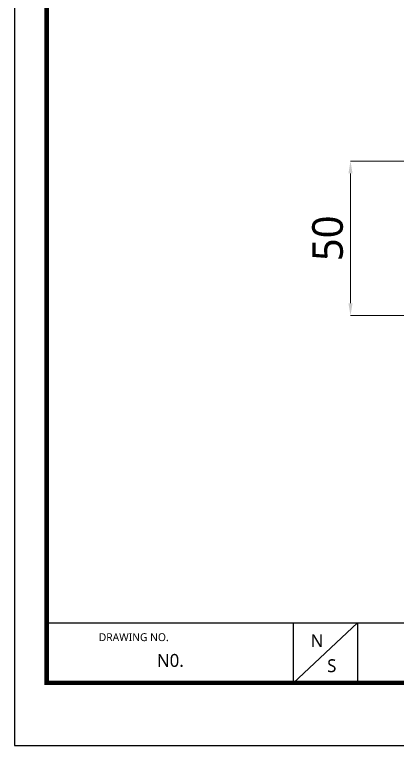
# Model space of a CAD drawing. Extents: x 16296681342 to 16296681993, y -37409617230 to -37409616753.
# Drawn here: x 16296681342.4 to 16296681467.3, y -37409617229.6 to -37409616991.1 of the extents above; entities that cross this region are included whole.
import ezdxf

# ---------------------------------------------------------------- set-up
doc = ezdxf.new("R2010")
doc.units = 0
doc.header["$LTSCALE"] = 10
doc.header["$MEASUREMENT"] = 0
doc.header["$PDMODE"] = 3
doc.header["$PDSIZE"] = -10
doc.layers.get('0').update_dxf_attribs({"linetype": 'CONTINUOUS'})
doc.layers.get('DEFPOINTS').update_dxf_attribs({"linetype": 'CONTINUOUS'})
doc.layers.add('BODY', color=7, linetype='CONTINUOUS')
doc.styles.add('Daelim Dimension', font='NanumGothic.ttf')
doc.dimstyles.new('DEFAULT', dxfattribs={"dimscale": 2, "dimtxt": 2, "dimasz": 2, "dimexe": 0, "dimexo": 2, "dimgap": 1, "dimtad": 1, "dimdec": 1, "dimzin": 9, "dimdsep": 46, "dimtxsty": 'Daelim Dimension', "dimcen": 0.5, "dimclrd": 252, "dimclre": 252, "dimclrt": 3, "dimadec": 1, "dimazin": 0, "dimtfac": 1, "dimtdec": 1, "dimtix": 1, "dimtmove": 0, "dimatfit": 3, "dimfxl": 0, "dimtolj": 1, "dimtzin": 1, "dimlwd": 9, "dimlwe": 9, "dimarcsym": 0})

# ---------------------------------------------------------------- blocks, each defined once
blk = doc.blocks.new('*D7')
at = {"layer": 'BODY', "color": 5, "lineweight": 9, "ltscale": 0.7}
for p, q in [((16296681495.09369, -37409617038.93948), (16296681451.99141, -37409617038.93948)), ((16296681451.99141, -37409617042.93948), (16296681451.99141, -37409617085.3459)), ((16296681517.57517, -37409617089.3459), (16296681451.99141, -37409617089.3459))]:
    blk.add_line(p, q, dxfattribs=at)
at = {"layer": 'BODY', "color": 5, "ltscale": 0.7}
for points in [[(16296681451.32474, -37409617042.93948), (16296681452.65808, -37409617042.93948), (16296681451.99141, -37409617038.93948)], [(16296681451.32474, -37409617085.3459), (16296681452.65808, -37409617085.3459), (16296681451.99141, -37409617089.3459)]]:
    blk.add_solid(points, dxfattribs=at)
at = {"layer": 'DEFPOINTS', "color": 0, "ltscale": 0.7}
for p in [(16296681499.09369, -37409617038.93948, -49.69186), (16296681451.99141, -37409617089.3459), (16296681521.57517, -37409617089.3459, -49.69186)]:
    blk.add_point(p, dxfattribs=at)
at = {"layer": 'BODY', "color": 7, "lineweight": 5, "ltscale": 0.7, "insert": (16296681444.56221, -37409617064.14268), "char_height": 10, "attachment_point": 5, "rotation": 90, "style": 'Daelim Dimension'}
blk.add_mtext('\\A1;50', dxfattribs=at)

msp = doc.modelspace()

# ---------------------------------------------------------------- linework, layer by layer
at = {"color": 5}
msp.add_line((16296681352.907619, -37409617189.669319), (16296681877.0949, -37409617189.669319), dxfattribs=at)
at = {"color": 5, "ltscale": 40}
for p, q in [((16296681433.258301, -37409617189.669319), (16296681433.258301, -37409617209.28566)), ((16296681433.258301, -37409617189.669319), (16296681433.258301, -37409617209.28566)), ((16296681454.252661, -37409617189.669319), (16296681433.258301, -37409617209.28566)), ((16296681454.252661, -37409617189.669319), (16296681433.258301, -37409617209.28566)), ((16296681454.252661, -37409617189.669319), (16296681454.252661, -37409617209.28566)), ((16296681454.252661, -37409617189.669319), (16296681454.252661, -37409617209.28566))]:
    msp.add_line(p, q, dxfattribs=at)
at = {"ltscale": 0.5}
msp.add_lwpolyline([(16296681342.439421, -37409617229.636208), (16296681993.439421, -37409617229.636208), (16296681993.439421, -37409616752.636208), (16296681342.439421, -37409616752.636208)], close=True, dxfattribs=at)
at = {"color": 5, "linetype": 'ByBlock', "lineweight": 200, "const_width": 1.5}
msp.add_lwpolyline([(16296681352.907619, -37409617209.211487), (16296681982.907619, -37409617209.211487), (16296681982.907619, -37409616763.711487), (16296681352.907619, -37409616763.711487)], close=True, dxfattribs=at)

# ---------------------------------------------------------------- texts
at = {"color": 5, "ltscale": 40, "style": 'Daelim Dimension'}
msp.add_text('DRAWING NO.', height=2.56901127, dxfattribs=at).set_placement((16296681369.88052, -37409617195.603996))
at = {"attachment_point": 1, "style": 'Daelim Dimension'}
for s, insert, char_height, width in [('N', (16296681438.968491, -37409617193.347031), 4.204124, 5.86731056), ('N0.', (16296681388.850901, -37409617199.805763), 4.2041236, 26.37394471), ('S', (16296681444.37464, -37409617201.524551), 4.204124, 5.86731056)]:
    msp.add_mtext(s, dxfattribs=dict(at, insert=insert, char_height=char_height, width=width))

# ---------------------------------------------------------------- dimensions: what is measured, and where the dimension line sits
at = {"layer": 'BODY', "lineweight": 5, "ltscale": 0.7}
dim = msp.add_linear_dim(base=(16296681451.991409, -37409617089.345901), p1=(16296681499.093691, -37409617038.939461, -49.691856), p2=(16296681521.575159, -37409617089.345886, -49.691856), angle=90, dimstyle='DEFAULT', override={"dimtxt": 5, "dimdec": 0, "dimclrd": 5, "dimclre": 5, "dimclrt": 7}, dxfattribs=at)
dim.commit()
dim.dimension.update_dxf_attribs({"geometry": '*D7', "text_midpoint": (16296681444.56221, -37409617064.142677)})

doc.saveas('drawing.dxf')
